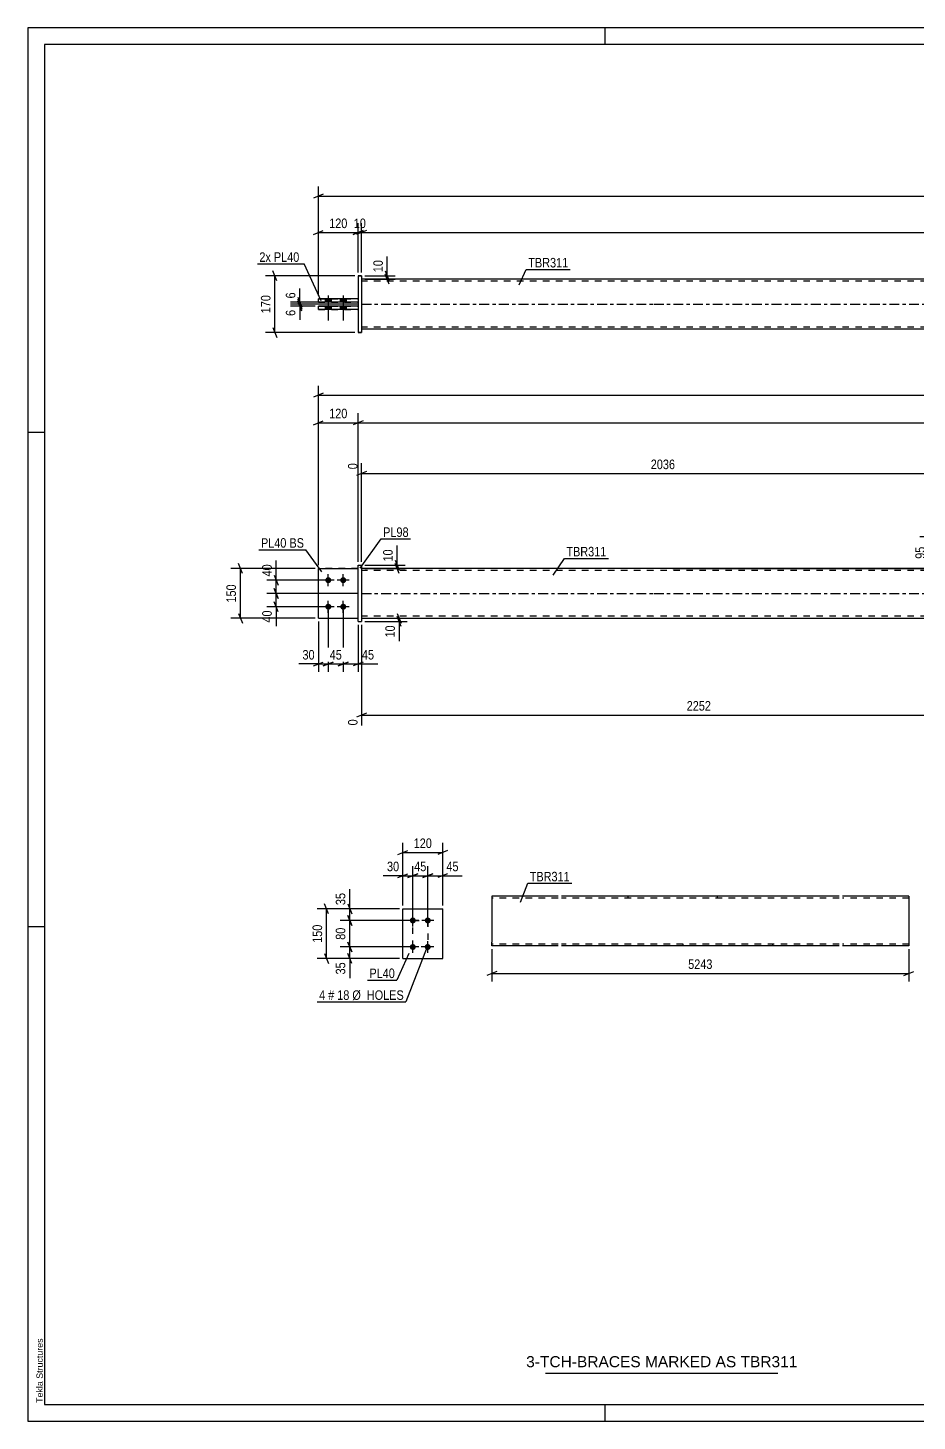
# Model space of a CAD drawing. Header units: millimetres. Extents: x 0 to 594, y 0 to 420.
# Drawn here: x 0 to 268, y 0 to 420 of the extents above; entities that cross this region are included whole.
import ezdxf

# ---------------------------------------------------------------- set-up
doc = ezdxf.new("R2010")
doc.units = ezdxf.units.MM
doc.linetypes.add('DXK_LINE_DOT2', pattern=[3.9198, 1.9599, -1.9599])
doc.linetypes.add('DXK_LINE_DOT3', pattern=[5.9187, 2.979, -0.9799, 0.9799, -0.9799])
doc.styles.add('Arial', font='ARIAL.TTF', dxfattribs={"height": 0.2})
doc.styles.add('Arial Narrow', font='ARIALN.TTF', dxfattribs={"height": 0.2})

# ---------------------------------------------------------------- blocks, each defined once
blk = doc.blocks.new('Unknown-580609948-1130')
at = {"color": 5, "linetype": 'Continuous'}
for p, q in [((594, 420), (0, 420)), ((0, 420), (0, 0)), ((174, 415), (174, 420)), ((589, 415), (5, 415)), ((5, 415), (5, 5)), ((5, 298), (0, 298)), ((5, 149), (0, 149)), ((5, 5), (589, 5)), ((174, 0), (174, 5)), ((0, 0), (594, 0))]:
    blk.add_line(p, q, dxfattribs=at)
at = {"color": 174, "linetype": 'Continuous', "style": 'Arial'}
blk.add_text('Tekla Structures', height=1.9102, rotation=90, dxfattribs=at).set_placement((4.5, 5.5))
blk = doc.blocks.new('Part-580609948-2167 - 2161')
at = {"color": 2, "linetype": 'Continuous'}
for p, q in [((113.02, 139.43), (113.02, 154.43)), ((113.02, 154.43), (125.02, 154.43)), ((125.02, 139.43), (125.02, 154.43)), ((113.02, 139.43), (113.02, 139.43)), ((113.02, 139.43), (125.02, 139.43)), ((125.02, 139.43), (125.02, 139.43))]:
    blk.add_line(p, q, dxfattribs=at)
at = {"color": 7, "linetype": 'DXK_LINE_DOT2'}
for p, q in [((113.02, 154.43), (125.02, 154.43)), ((113.02, 139.43), (113.02, 139.43)), ((113.02, 139.43), (125.02, 139.43)), ((125.02, 139.43), (125.02, 139.43))]:
    blk.add_line(p, q, dxfattribs=at)
blk = doc.blocks.new('Bolt-580609948-2200 - 2161')
at = {"linetype": 'Continuous'}
for points in [[(116.02, 150.03), (115.83, 150.05), (115.65, 150.11), (115.49, 150.2), (115.35, 150.33), (115.24, 150.48), (115.16, 150.65), (115.12, 150.84), (115.12, 151.02), (115.16, 151.21), (115.24, 151.38), (115.35, 151.53), (115.49, 151.66), (115.65, 151.75), (115.83, 151.81), (116.02, 151.83), (116.21, 151.81), (116.38, 151.75), (116.55, 151.66), (116.69, 151.53), (116.8, 151.38), (116.87, 151.21), (116.91, 151.02), (116.91, 150.84), (116.87, 150.65), (116.8, 150.48), (116.69, 150.33), (116.55, 150.2), (116.38, 150.11), (116.21, 150.05)], [(120.52, 150.03), (120.33, 150.05), (120.15, 150.11), (119.99, 150.2), (119.85, 150.33), (119.74, 150.48), (119.66, 150.65), (119.62, 150.84), (119.62, 151.02), (119.66, 151.21), (119.74, 151.38), (119.85, 151.53), (119.99, 151.66), (120.15, 151.75), (120.33, 151.81), (120.52, 151.83), (120.71, 151.81), (120.88, 151.75), (121.05, 151.66), (121.19, 151.53), (121.3, 151.38), (121.37, 151.21), (121.41, 151.02), (121.41, 150.84), (121.37, 150.65), (121.3, 150.48), (121.19, 150.33), (121.05, 150.2), (120.88, 150.11), (120.71, 150.05)], [(116.02, 142.03), (115.83, 142.05), (115.65, 142.11), (115.49, 142.2), (115.35, 142.33), (115.24, 142.48), (115.16, 142.65), (115.12, 142.84), (115.12, 143.02), (115.16, 143.21), (115.24, 143.38), (115.35, 143.53), (115.49, 143.66), (115.65, 143.75), (115.83, 143.81), (116.02, 143.83), (116.21, 143.81), (116.38, 143.75), (116.55, 143.66), (116.69, 143.53), (116.8, 143.38), (116.87, 143.21), (116.91, 143.02), (116.91, 142.84), (116.87, 142.65), (116.8, 142.48), (116.69, 142.33), (116.55, 142.2), (116.38, 142.11), (116.21, 142.05)], [(120.52, 142.03), (120.33, 142.05), (120.15, 142.11), (119.99, 142.2), (119.85, 142.33), (119.74, 142.48), (119.66, 142.65), (119.62, 142.84), (119.62, 143.02), (119.66, 143.21), (119.74, 143.38), (119.85, 143.53), (119.99, 143.66), (120.15, 143.75), (120.33, 143.81), (120.52, 143.83), (120.71, 143.81), (120.88, 143.75), (121.05, 143.66), (121.19, 143.53), (121.3, 143.38), (121.37, 143.21), (121.41, 143.02), (121.41, 142.84), (121.37, 142.65), (121.3, 142.48), (121.19, 142.33), (121.05, 142.2), (120.88, 142.11), (120.71, 142.05)]]:
    blk.add_hatch(color=1, dxfattribs=at).paths.add_polyline_path(points)
at = {"color": 1, "linetype": 'Continuous'}
for p, q in [((116.02, 149.13), (116.02, 152.73)), ((120.52, 149.13), (120.52, 152.73)), ((117.82, 150.93), (114.22, 150.93)), ((122.32, 150.93), (118.72, 150.93)), ((117.82, 142.93), (114.22, 142.93)), ((116.02, 141.13), (116.02, 144.73)), ((122.32, 142.93), (118.72, 142.93)), ((120.52, 141.13), (120.52, 144.73))]:
    blk.add_line(p, q, dxfattribs=at)
blk = doc.blocks.new('Part-580609948-1679 - 1673')
at = {"color": 7, "linetype": 'DXK_LINE_DOT2'}
for p, q in [((87.55, 242.01), (87.55, 257.01)), ((87.55, 257.01), (99.55, 257.01)), ((99.55, 257.01), (87.55, 257.01)), ((99.55, 242.01), (99.55, 257.01)), ((87.55, 242.01), (87.55, 242.01)), ((87.55, 242.01), (99.55, 242.01)), ((87.55, 242.01), (99.55, 242.01)), ((99.55, 242.01), (99.55, 242.01))]:
    blk.add_line(p, q, dxfattribs=at)
blk = doc.blocks.new('Part-580609948-1700 - 1673')
at = {"linetype": 'Continuous'}
blk.add_hatch(color=2, dxfattribs=at).paths.add_polyline_path([(485.87, 242.01), (485.07, 243.41), (486.67, 243.41)])
at = {"color": 2, "linetype": 'Continuous'}
for p, q in [((188.55, 257.01), (100.55, 257.01)), ((427.77, 257.01), (188.65, 257.01)), ((515.87, 257.01), (427.87, 257.01)), ((100.55, 242.01), (188.55, 242.01)), ((188.65, 242.01), (427.77, 242.01)), ((427.87, 242.01), (515.87, 242.01)), ((485.87, 242.01), (485.07, 243.41)), ((485.07, 243.41), (486.67, 243.41)), ((486.67, 243.41), (485.87, 242.01))]:
    blk.add_line(p, q, dxfattribs=at)
at = {"color": 7, "linetype": 'DXK_LINE_DOT2'}
for p, q in [((100.55, 257.01), (100.55, 242.01)), ((188.55, 256.41), (100.55, 256.41)), ((427.77, 256.41), (188.65, 256.41)), ((286.34, 257.01), (286.34, 256.41)), ((313.32, 257.01), (313.32, 256.41)), ((515.87, 256.41), (427.87, 256.41)), ((515.87, 242.01), (515.87, 257.01)), ((188.55, 242.61), (100.55, 242.61)), ((427.77, 242.61), (188.65, 242.61)), ((303.1, 242.01), (303.1, 242.61)), ((330.08, 242.01), (330.08, 242.61)), ((515.87, 242.61), (427.87, 242.61))]:
    blk.add_line(p, q, dxfattribs=at)
at = {"color": 7, "linetype": 'DXK_LINE_DOT3'}
for p, q in [((100.55, 249.51), (188.55, 249.51)), ((188.65, 249.51), (427.77, 249.51)), ((427.87, 249.51), (515.87, 249.51))]:
    blk.add_line(p, q, dxfattribs=at)
at = {"color": 2, "linetype": 'Continuous'}
blk.add_circle((485.87, 242.91), 1, dxfattribs=at)
blk = doc.blocks.new('Part-580609948-1684 - 1673')
at = {"color": 2, "linetype": 'Continuous'}
for p, q in [((87.55, 242.01), (87.55, 257.01)), ((87.55, 257.01), (99.55, 257.01)), ((87.55, 242.01), (87.55, 242.01)), ((87.55, 242.01), (99.55, 242.01))]:
    blk.add_line(p, q, dxfattribs=at)
at = {"color": 7, "linetype": 'DXK_LINE_DOT2'}
for p, q in [((99.55, 257.01), (87.55, 257.01)), ((99.55, 242.01), (99.55, 257.01)), ((87.55, 242.01), (99.55, 242.01)), ((99.55, 242.01), (99.55, 242.01))]:
    blk.add_line(p, q, dxfattribs=at)
blk = doc.blocks.new('Bolt-580609948-1709 - 1673')
at = {"linetype": 'Continuous'}
for points in [[(90.55, 254.41), (90.74, 254.39), (90.92, 254.33), (91.08, 254.23), (91.22, 254.11), (91.33, 253.96), (91.41, 253.78), (91.45, 253.6), (91.45, 253.41), (91.41, 253.23), (91.33, 253.06), (91.22, 252.9), (91.08, 252.78), (90.92, 252.68), (90.74, 252.62), (90.55, 252.61), (90.36, 252.62), (90.18, 252.68), (90.02, 252.78), (89.88, 252.9), (89.77, 253.06), (89.69, 253.23), (89.66, 253.41), (89.66, 253.6), (89.69, 253.78), (89.77, 253.96), (89.88, 254.11), (90.02, 254.23), (90.18, 254.33), (90.36, 254.39)], [(95.05, 254.41), (95.24, 254.39), (95.42, 254.33), (95.58, 254.23), (95.72, 254.11), (95.83, 253.96), (95.91, 253.78), (95.95, 253.6), (95.95, 253.41), (95.91, 253.23), (95.83, 253.06), (95.72, 252.9), (95.58, 252.78), (95.42, 252.68), (95.24, 252.62), (95.05, 252.61), (94.86, 252.62), (94.68, 252.68), (94.52, 252.78), (94.38, 252.9), (94.27, 253.06), (94.19, 253.23), (94.16, 253.41), (94.16, 253.6), (94.19, 253.78), (94.27, 253.96), (94.38, 254.11), (94.52, 254.23), (94.68, 254.33), (94.86, 254.39)], [(90.55, 246.41), (90.74, 246.39), (90.92, 246.33), (91.08, 246.23), (91.22, 246.11), (91.33, 245.96), (91.41, 245.78), (91.45, 245.6), (91.45, 245.41), (91.41, 245.23), (91.33, 245.06), (91.22, 244.9), (91.08, 244.78), (90.92, 244.68), (90.74, 244.62), (90.55, 244.61), (90.36, 244.62), (90.18, 244.68), (90.02, 244.78), (89.88, 244.9), (89.77, 245.06), (89.69, 245.23), (89.66, 245.41), (89.66, 245.6), (89.69, 245.78), (89.77, 245.96), (89.88, 246.11), (90.02, 246.23), (90.18, 246.33), (90.36, 246.39)], [(95.05, 246.41), (95.24, 246.39), (95.42, 246.33), (95.58, 246.23), (95.72, 246.11), (95.83, 245.96), (95.91, 245.78), (95.95, 245.6), (95.95, 245.41), (95.91, 245.23), (95.83, 245.06), (95.72, 244.9), (95.58, 244.78), (95.42, 244.68), (95.24, 244.62), (95.05, 244.61), (94.86, 244.62), (94.68, 244.68), (94.52, 244.78), (94.38, 244.9), (94.27, 245.06), (94.19, 245.23), (94.16, 245.41), (94.16, 245.6), (94.19, 245.78), (94.27, 245.96), (94.38, 246.11), (94.52, 246.23), (94.68, 246.33), (94.86, 246.39)]]:
    blk.add_hatch(color=1, dxfattribs=at).paths.add_polyline_path(points)
at = {"color": 1, "linetype": 'Continuous'}
for p, q in [((92.35, 253.51), (88.75, 253.51)), ((90.55, 251.71), (90.55, 255.31)), ((96.85, 253.51), (93.25, 253.51)), ((95.05, 251.71), (95.05, 255.31)), ((92.35, 245.51), (88.75, 245.51)), ((90.55, 243.71), (90.55, 247.31)), ((96.85, 245.51), (93.25, 245.51)), ((95.05, 243.71), (95.05, 247.31))]:
    blk.add_line(p, q, dxfattribs=at)
blk = doc.blocks.new('Part-580609948-1720 - 1673')
at = {"color": 2, "linetype": 'Continuous'}
for p, q in [((99.55, 258.01), (100.55, 258.01)), ((99.55, 241.01), (99.55, 258.01)), ((100.55, 258.01), (100.55, 258.01)), ((100.55, 258.01), (100.55, 241.01)), ((99.55, 241.01), (100.55, 241.01))]:
    blk.add_line(p, q, dxfattribs=at)
at = {"color": 7, "linetype": 'DXK_LINE_DOT2'}
for p, q in [((99.55, 258.01), (100.55, 258.01)), ((99.55, 241.01), (100.55, 241.01))]:
    blk.add_line(p, q, dxfattribs=at)
blk = doc.blocks.new('Part-580609948-1418 - 1367')
at = {"color": 2, "linetype": 'Continuous'}
for p, q in [((87.55, 335.11), (87.55, 336.11)), ((99.55, 336.11), (87.55, 336.11)), ((87.55, 335.11), (87.55, 335.11)), ((99.55, 335.11), (87.55, 335.11))]:
    blk.add_line(p, q, dxfattribs=at)
at = {"color": 7, "linetype": 'DXK_LINE_DOT2'}
for p, q in [((87.55, 336.11), (99.55, 336.11)), ((99.55, 336.11), (99.55, 335.11)), ((87.55, 335.11), (99.55, 335.11))]:
    blk.add_line(p, q, dxfattribs=at)
blk = doc.blocks.new('Bolt-580609948-1370 - 1367')
at = {"linetype": 'Continuous'}
for points in [[(89.65, 337.31), (91.45, 337.31), (91.45, 338.31), (89.65, 338.31)], [(89.65, 337.31), (91.45, 337.31), (91.45, 338.31), (89.65, 338.31)], [(89.65, 335.11), (91.45, 335.11), (91.45, 336.11), (89.65, 336.11)], [(89.65, 335.11), (91.45, 335.11), (91.45, 336.11), (89.65, 336.11)], [(94.15, 337.31), (95.95, 337.31), (95.95, 338.31), (94.15, 338.31)], [(94.15, 337.31), (95.95, 337.31), (95.95, 338.31), (94.15, 338.31)], [(94.15, 335.11), (95.95, 335.11), (95.95, 336.11), (94.15, 336.11)], [(94.15, 335.11), (95.95, 335.11), (95.95, 336.11), (94.15, 336.11)]]:
    blk.add_hatch(color=1, dxfattribs=at).paths.add_polyline_path(points)
at = {"color": 1, "linetype": 'Continuous'}
for p, q in [((89.65, 338.31), (89.65, 337.31)), ((89.65, 338.31), (89.65, 337.31)), ((89.65, 336.11), (89.65, 335.11)), ((89.65, 336.11), (89.65, 335.11)), ((90.55, 339.31), (90.55, 331.81)), ((90.55, 339.31), (90.55, 331.81)), ((91.45, 338.31), (91.45, 337.31)), ((91.45, 338.31), (91.45, 337.31)), ((91.45, 336.11), (91.45, 335.11)), ((91.45, 336.11), (91.45, 335.11)), ((94.15, 338.31), (94.15, 337.31)), ((94.15, 338.31), (94.15, 337.31)), ((94.15, 336.11), (94.15, 335.11)), ((94.15, 336.11), (94.15, 335.11)), ((95.05, 339.31), (95.05, 331.81)), ((95.05, 339.31), (95.05, 331.81)), ((95.95, 338.31), (95.95, 337.31)), ((95.95, 338.31), (95.95, 337.31)), ((95.95, 336.11), (95.95, 335.11)), ((95.95, 336.11), (95.95, 335.11))]:
    blk.add_line(p, q, dxfattribs=at)
blk = doc.blocks.new('Part-580609948-1456 - 1367')
at = {"linetype": 'Continuous'}
blk.add_hatch(color=2, dxfattribs=at).paths.add_polyline_path([(485.87, 336.71), (485.07, 338.11), (486.67, 338.11)])
at = {"color": 2, "linetype": 'Continuous'}
for p, q in [((188.55, 344.21), (100.55, 344.21)), ((427.77, 344.21), (188.65, 344.21)), ((515.87, 344.21), (427.87, 344.21)), ((286.34, 337.41), (313.32, 337.41)), ((286.34, 337.41), (286.34, 337.31)), ((286.34, 336.11), (286.34, 336.01)), ((286.34, 336.01), (286.34, 336.01)), ((313.32, 336.01), (286.34, 336.01)), ((303.1, 337.41), (303.1, 337.31)), ((303.1, 336.01), (303.1, 336.11)), ((313.32, 337.41), (313.32, 336.01)), ((485.87, 336.71), (485.07, 338.11)), ((485.07, 338.11), (486.67, 338.11)), ((486.67, 338.11), (485.87, 336.71)), ((188.55, 329.21), (100.55, 329.21)), ((427.77, 329.21), (188.65, 329.21)), ((515.87, 329.21), (427.87, 329.21))]:
    blk.add_line(p, q, dxfattribs=at)
at = {"color": 7, "linetype": 'DXK_LINE_DOT2'}
for p, q in [((100.55, 344.21), (100.55, 329.21)), ((188.55, 343.61), (100.55, 343.61)), ((427.77, 343.61), (188.65, 343.61)), ((515.87, 343.61), (427.87, 343.61)), ((515.87, 344.21), (515.87, 329.21)), ((313.32, 337.41), (286.34, 337.41)), ((286.34, 336.01), (286.34, 337.31)), ((286.34, 336.01), (313.32, 336.01)), ((303.1, 337.41), (303.1, 337.41)), ((303.1, 337.41), (303.1, 337.41)), ((303.1, 337.41), (330.08, 337.41)), ((303.1, 337.41), (330.08, 337.41)), ((303.1, 337.31), (303.1, 336.01)), ((330.08, 336.01), (303.1, 336.01)), ((303.1, 336.01), (303.1, 336.01)), ((303.1, 336.01), (330.08, 336.01)), ((330.08, 337.41), (330.08, 336.01)), ((188.55, 329.81), (100.55, 329.81)), ((427.77, 329.81), (188.65, 329.81)), ((515.87, 329.81), (427.87, 329.81))]:
    blk.add_line(p, q, dxfattribs=at)
at = {"color": 7, "linetype": 'DXK_LINE_DOT3'}
for p, q in [((100.55, 336.71), (188.55, 336.71)), ((188.65, 336.71), (427.77, 336.71)), ((427.87, 336.71), (515.87, 336.71))]:
    blk.add_line(p, q, dxfattribs=at)
at = {"color": 2, "linetype": 'Continuous'}
blk.add_circle((485.87, 337.61), 1, dxfattribs=at)
blk = doc.blocks.new('Part-580609948-1413 - 1367')
at = {"color": 2, "linetype": 'Continuous'}
for p, q in [((87.55, 337.31), (87.55, 338.31)), ((99.55, 338.31), (87.55, 338.31)), ((87.55, 337.31), (87.55, 337.31)), ((99.55, 337.31), (87.55, 337.31))]:
    blk.add_line(p, q, dxfattribs=at)
at = {"color": 7, "linetype": 'DXK_LINE_DOT2'}
for p, q in [((87.55, 338.31), (87.55, 338.31)), ((87.55, 338.31), (99.55, 338.31)), ((87.55, 337.31), (99.55, 337.31)), ((99.55, 338.31), (99.55, 337.31))]:
    blk.add_line(p, q, dxfattribs=at)
blk = doc.blocks.new('Part-580609948-1398 - 1367')
at = {"color": 2, "linetype": 'Continuous'}
for p, q in [((99.55, 345.21), (100.55, 345.21)), ((99.55, 345.21), (99.55, 328.21)), ((100.55, 345.21), (100.55, 345.21)), ((100.55, 345.21), (100.55, 328.21)), ((100.55, 328.21), (99.55, 328.21)), ((99.55, 328.21), (99.55, 328.21))]:
    blk.add_line(p, q, dxfattribs=at)
at = {"color": 7, "linetype": 'DXK_LINE_DOT2'}
for p, q in [((100.55, 345.21), (99.55, 345.21)), ((100.55, 345.21), (100.55, 345.21)), ((99.55, 328.21), (100.55, 328.21))]:
    blk.add_line(p, q, dxfattribs=at)
blk = doc.blocks.new('Part-580609948-2436 - 2428')
at = {"color": 2, "linetype": 'Continuous'}
for p, q in [((159.8, 158.23), (139.8, 158.23)), ((139.8, 158.23), (139.8, 144.43)), ((244.53, 158.23), (160.8, 158.23)), ((265.53, 158.23), (245.53, 158.23)), ((265.53, 158.23), (265.53, 143.23)), ((139.8, 143.58), (139.8, 144.43)), ((139.8, 143.32), (139.8, 143.58)), ((139.8, 143.23), (139.8, 143.32)), ((159.8, 143.23), (139.8, 143.23)), ((244.53, 143.23), (160.8, 143.23)), ((265.53, 143.23), (245.53, 143.23))]:
    blk.add_line(p, q, dxfattribs=at)
at = {"color": 7, "linetype": 'DXK_LINE_DOT2'}
for p, q in [((159.8, 157.63), (139.8, 157.63)), ((244.53, 157.63), (160.8, 157.63)), ((180.8, 158.23), (180.8, 157.63)), ((207.78, 158.23), (207.78, 157.63)), ((265.53, 157.63), (245.53, 157.63)), ((139.8, 143.58), (139.8, 144.43)), ((139.8, 143.83), (139.8, 143.88)), ((139.8, 143.83), (139.8, 143.88)), ((159.8, 143.83), (139.8, 143.83)), ((139.8, 143.23), (139.8, 143.23)), ((244.53, 143.83), (160.8, 143.83)), ((197.55, 143.23), (197.55, 143.83)), ((224.53, 143.23), (224.53, 143.83)), ((265.53, 143.83), (245.53, 143.83)), ((265.53, 143.83), (265.53, 143.88))]:
    blk.add_line(p, q, dxfattribs=at)
blk = doc.blocks.new('Rectangle-580609948-2384 - 2161')
at = {"color": 1, "linetype": 'DXK_LINE_DOT2'}
blk.add_lwpolyline([(116.02, 150.93), (120.52, 150.93), (120.52, 142.93), (116.02, 142.93), (116.02, 150.93)], close=True, dxfattribs=at)
blk = doc.blocks.new('StraightDimension-580609948-2344 - 2161')
at = {"color": 7, "linetype": 'Continuous'}
for p, q in [((114.52, 163.83), (117.52, 165.03)), ((116.02, 151.93), (116.02, 167.28)), ((116.02, 164.43), (120.52, 164.43)), ((122.02, 165.03), (119.02, 163.83)), ((120.52, 151.93), (120.52, 167.28))]:
    blk.add_line(p, q, dxfattribs=at)
at = {"color": 0}
blk.add_wipeout([(120.7, 165.18), (120.7, 169.38), (115.84, 169.38), (115.84, 165.18)], dxfattribs=at)
at = {"color": 3, "style": 'Arial Narrow'}
blk.add_text('45', height=2.863, dxfattribs=at).set_placement((116.44, 165.78))
blk = doc.blocks.new('StraightDimension-580609948-2300 - 2161')
at = {"color": 7, "linetype": 'Continuous'}
for p, q in [((96.42, 155.93), (97.62, 152.93)), ((112.02, 154.43), (94.17, 154.43)), ((97.62, 149.43), (96.42, 152.43)), ((97.02, 150.93), (97.02, 154.43)), ((115.02, 150.93), (94.17, 150.93))]:
    blk.add_line(p, q, dxfattribs=at)
at = {"color": 0}
blk.add_wipeout([(96.27, 159.81), (92.07, 159.81), (92.07, 154.96), (96.27, 154.96)], dxfattribs=at)
at = {"color": 7, "linetype": 'Continuous'}
blk.add_line((97.02, 154.43), (97.02, 160.34), dxfattribs=at)
blk.add_line((97.02, 154.43), (97.02, 160.34), dxfattribs=at)
at = {"color": 3, "style": 'Arial Narrow'}
blk.add_text('35', height=2.863, rotation=90.0002, dxfattribs=at).set_placement((95.67, 155.56))
blk = doc.blocks.new('StraightDimension-580609948-2277 - 2161')
at = {"color": 7, "linetype": 'Continuous'}
for p, q in [((115.02, 142.93), (94.17, 142.93)), ((96.42, 144.43), (97.62, 141.43)), ((97.02, 139.43), (97.02, 142.93)), ((112.02, 139.43), (94.17, 139.43)), ((97.62, 137.93), (96.42, 140.93))]:
    blk.add_line(p, q, dxfattribs=at)
at = {"color": 0}
blk.add_wipeout([(96.27, 138.91), (92.07, 138.91), (92.07, 134.05), (96.27, 134.05)], dxfattribs=at)
at = {"color": 7, "linetype": 'Continuous'}
blk.add_line((97.02, 139.43), (97.02, 133.52), dxfattribs=at)
blk.add_line((97.02, 139.43), (97.02, 133.52), dxfattribs=at)
at = {"color": 3, "style": 'Arial Narrow'}
blk.add_text('35', height=2.863, rotation=90.0002, dxfattribs=at).set_placement((95.67, 134.65))
blk = doc.blocks.new('StraightDimension-580609948-2290 - 2161')
at = {"color": 7, "linetype": 'Continuous'}
for p, q in [((96.42, 152.43), (97.62, 149.43)), ((115.02, 150.93), (94.17, 150.93)), ((97.02, 142.93), (97.02, 150.93)), ((115.02, 142.93), (94.17, 142.93)), ((97.62, 141.43), (96.42, 144.43))]:
    blk.add_line(p, q, dxfattribs=at)
at = {"color": 0}
blk.add_wipeout([(96.27, 149.36), (92.07, 149.36), (92.07, 144.5), (96.27, 144.5)], dxfattribs=at)
at = {"color": 3, "style": 'Arial Narrow'}
blk.add_text('80', height=2.863, rotation=90.0002, dxfattribs=at).set_placement((95.67, 145.1))
blk = doc.blocks.new('StraightDimension-580609948-2314 - 2161')
at = {"color": 7, "linetype": 'Continuous'}
for p, q in [((90.62, 152.93), (89.42, 155.93)), ((112.02, 154.43), (87.17, 154.43)), ((90.02, 139.43), (90.02, 154.43)), ((112.02, 139.43), (87.17, 139.43)), ((89.42, 140.93), (90.62, 137.93))]:
    blk.add_line(p, q, dxfattribs=at)
at = {"color": 0}
blk.add_wipeout([(89.27, 150.27), (85.07, 150.27), (85.07, 143.59), (89.27, 143.59)], dxfattribs=at)
at = {"color": 3, "style": 'Arial Narrow'}
blk.add_text('150', height=2.863, rotation=90.0002, dxfattribs=at).set_placement((88.67, 144.19))
blk = doc.blocks.new('StraightDimension-580609948-2331 - 2161')
at = {"color": 7, "linetype": 'Continuous'}
for p, q in [((111.52, 163.83), (114.52, 165.03)), ((113.02, 155.43), (113.02, 167.28)), ((113.02, 164.43), (116.02, 164.43)), ((117.52, 165.03), (114.52, 163.83)), ((116.02, 151.93), (116.02, 167.28))]:
    blk.add_line(p, q, dxfattribs=at)
at = {"color": 0}
blk.add_wipeout([(112.49, 165.18), (112.49, 169.38), (107.64, 169.38), (107.64, 165.18)], dxfattribs=at)
at = {"color": 7, "linetype": 'Continuous'}
blk.add_line((113.02, 164.43), (107.11, 164.43), dxfattribs=at)
blk.add_line((113.02, 164.43), (107.11, 164.43), dxfattribs=at)
at = {"color": 3, "style": 'Arial Narrow'}
blk.add_text('30', height=2.863, dxfattribs=at).set_placement((108.24, 165.78))
blk = doc.blocks.new('StraightDimension-580609948-2354 - 2161')
at = {"color": 7, "linetype": 'Continuous'}
for p, q in [((119.02, 163.83), (122.02, 165.03)), ((120.52, 151.93), (120.52, 167.28)), ((120.52, 164.43), (125.02, 164.43)), ((126.52, 165.03), (123.52, 163.83)), ((125.02, 155.43), (125.02, 167.28))]:
    blk.add_line(p, q, dxfattribs=at)
at = {"color": 0}
blk.add_wipeout([(130.4, 165.18), (130.4, 169.38), (125.54, 169.38), (125.54, 165.18)], dxfattribs=at)
at = {"color": 7, "linetype": 'Continuous'}
blk.add_line((125.02, 164.43), (130.92, 164.43), dxfattribs=at)
blk.add_line((125.02, 164.43), (130.92, 164.43), dxfattribs=at)
at = {"color": 3, "style": 'Arial Narrow'}
blk.add_text('45', height=2.863, dxfattribs=at).set_placement((126.14, 165.78))
blk = doc.blocks.new('StraightDimension-580609948-2368 - 2161')
at = {"color": 7, "linetype": 'Continuous'}
for p, q in [((113.02, 155.43), (113.02, 174.28)), ((125.02, 155.43), (125.02, 174.28)), ((111.52, 170.83), (114.52, 172.03)), ((113.02, 171.43), (125.02, 171.43)), ((126.52, 172.03), (123.52, 170.83))]:
    blk.add_line(p, q, dxfattribs=at)
at = {"color": 0}
blk.add_wipeout([(122.36, 172.18), (122.36, 176.38), (115.68, 176.38), (115.68, 172.18)], dxfattribs=at)
at = {"color": 3, "style": 'Arial Narrow'}
blk.add_text('120', height=2.863, dxfattribs=at).set_placement((116.28, 172.78))
blk = doc.blocks.new('StraightDimension-580609948-1891 - 1673')
at = {"color": 7, "linetype": 'Continuous'}
for p, q in [((101.55, 242.01), (114.35, 242.01)), ((101.55, 241.01), (114.35, 241.01)), ((111.35, 243.51), (112.55, 240.51)), ((112.55, 239.51), (111.35, 242.51)), ((111.95, 241.01), (111.95, 242.01))]:
    blk.add_line(p, q, dxfattribs=at)
at = {"color": 0}
blk.add_wipeout([(111.2, 240.48), (107, 240.48), (107, 235.62), (111.2, 235.62)], dxfattribs=at)
at = {"color": 7, "linetype": 'Continuous'}
blk.add_line((111.95, 241.01), (111.95, 235.1), dxfattribs=at)
blk.add_line((111.95, 241.01), (111.95, 235.1), dxfattribs=at)
at = {"color": 3, "style": 'Arial Narrow'}
blk.add_text('10', height=2.863, rotation=90.0002, dxfattribs=at).set_placement((110.6, 236.22))
blk = doc.blocks.new('StraightDimension-580609948-1827 - 1673')
at = {"color": 7, "linetype": 'Continuous'}
for p, q in [((90.55, 244.51), (90.55, 225.84)), ((87.55, 241.01), (87.55, 225.84)), ((86.05, 227.64), (89.05, 228.84)), ((87.55, 228.24), (90.55, 228.24)), ((92.05, 228.84), (89.05, 227.64))]:
    blk.add_line(p, q, dxfattribs=at)
at = {"color": 0}
blk.add_wipeout([(87.03, 228.99), (87.03, 233.19), (82.17, 233.19), (82.17, 228.99)], dxfattribs=at)
at = {"color": 7, "linetype": 'Continuous'}
blk.add_line((87.55, 228.24), (81.64, 228.24), dxfattribs=at)
blk.add_line((87.55, 228.24), (81.64, 228.24), dxfattribs=at)
at = {"color": 3, "style": 'Arial Narrow'}
blk.add_text('30', height=2.863, dxfattribs=at).set_placement((82.77, 229.59))
blk = doc.blocks.new('StraightDimension-580609948-1806 - 1673')
at = {"color": 7, "linetype": 'Continuous'}
for p, q in [((282.24, 267.55), (282.24, 294.25)), ((102.05, 286.24), (99.05, 285.04)), ((100.55, 259.01), (100.55, 288.77)), ((100.55, 285.64), (282.24, 285.64)), ((280.74, 285.04), (283.74, 286.24))]:
    blk.add_line(p, q, dxfattribs=at)
at = {"color": 0, "linetype": 'Continuous'}
for points in [[(281.64, 294.85), (277.44, 294.85), (277.44, 286.34), (281.64, 286.34)], [(99.95, 289.37), (95.75, 289.37), (95.75, 286.34), (99.95, 286.34)]]:
    blk.add_wipeout(points, dxfattribs=at)
at = {"color": 0}
blk.add_wipeout([(195.65, 286.39), (195.65, 290.59), (187.14, 290.59), (187.14, 286.39)], dxfattribs=at)
at = {"color": 3, "linetype": 'Continuous', "style": 'Arial Narrow'}
for s, height, p in [('2036', 2.863, (281.04, 286.94)), ('0', 2.86, (99.35, 286.94))]:
    blk.add_text(s, height=height, rotation=90.0002, dxfattribs=at).set_placement(p)
at = {"color": 3, "style": 'Arial Narrow'}
blk.add_text('2036', height=2.863, dxfattribs=at).set_placement((187.74, 286.99))
blk = doc.blocks.new('StraightDimension-580609948-2057 - 1673')
at = {"color": 7, "linetype": 'Continuous'}
for p, q in [((87.55, 258.01), (87.55, 303.83)), ((99.55, 259.01), (99.55, 303.83)), ((86.05, 300.38), (89.05, 301.58)), ((87.55, 300.98), (99.55, 300.98)), ((101.05, 301.58), (98.05, 300.38))]:
    blk.add_line(p, q, dxfattribs=at)
at = {"color": 0}
blk.add_wipeout([(96.89, 301.73), (96.89, 305.93), (90.21, 305.93), (90.21, 301.73)], dxfattribs=at)
at = {"color": 3, "style": 'Arial Narrow'}
blk.add_text('120', height=2.863, dxfattribs=at).set_placement((90.81, 302.33))
blk = doc.blocks.new('StraightDimension-580609948-1900 - 1673')
at = {"color": 7, "linetype": 'Continuous'}
for p, q in [((101.55, 258.01), (113.7, 258.01)), ((101.55, 257.01), (113.7, 257.01)), ((110.7, 259.51), (111.9, 256.51)), ((111.9, 255.51), (110.7, 258.51)), ((111.3, 257.01), (111.3, 258.01))]:
    blk.add_line(p, q, dxfattribs=at)
at = {"color": 0}
blk.add_wipeout([(110.55, 263.39), (106.35, 263.39), (106.35, 258.53), (110.55, 258.53)], dxfattribs=at)
at = {"color": 7, "linetype": 'Continuous'}
blk.add_line((111.3, 258.01), (111.3, 263.91), dxfattribs=at)
blk.add_line((111.3, 258.01), (111.3, 263.91), dxfattribs=at)
at = {"color": 3, "style": 'Arial Narrow'}
blk.add_text('10', height=2.863, rotation=90.0002, dxfattribs=at).set_placement((109.95, 259.13))
blk = doc.blocks.new('StraightDimension-580609948-2050 - 1673')
at = {"color": 7, "linetype": 'Continuous'}
for p, q in [((99.55, 259.01), (99.55, 303.83)), ((516.87, 259), (516.87, 303.83)), ((101.05, 301.58), (98.05, 300.38)), ((99.55, 300.98), (516.87, 300.98)), ((515.37, 300.38), (518.37, 301.58))]:
    blk.add_line(p, q, dxfattribs=at)
at = {"color": 0}
blk.add_wipeout([(312.47, 301.73), (312.47, 305.93), (303.95, 305.93), (303.95, 301.73)], dxfattribs=at)
at = {"color": 3, "style": 'Arial Narrow'}
blk.add_text('5263', height=2.863, dxfattribs=at).set_placement((304.55, 302.33))
blk = doc.blocks.new('StraightDimension-580609948-1909 - 1673')
at = {"color": 7, "linetype": 'Continuous'}
for p, q in [((89.55, 253.51), (72, 253.51)), ((74.25, 255.01), (75.45, 252.01)), ((74.85, 249.51), (74.85, 253.51)), ((99.55, 249.51), (72, 249.51)), ((75.45, 248.01), (74.25, 251.01))]:
    blk.add_line(p, q, dxfattribs=at)
at = {"color": 0}
blk.add_wipeout([(74.1, 258.89), (69.9, 258.89), (69.9, 254.03), (74.1, 254.03)], dxfattribs=at)
at = {"color": 7, "linetype": 'Continuous'}
blk.add_line((74.85, 253.51), (74.85, 259.41), dxfattribs=at)
blk.add_line((74.85, 253.51), (74.85, 259.41), dxfattribs=at)
at = {"color": 3, "style": 'Arial Narrow'}
blk.add_text('40', height=2.863, rotation=90.0002, dxfattribs=at).set_placement((73.5, 254.63))
blk = doc.blocks.new('StraightDimension-580609948-1735 - 1673')
at = {"color": 7, "linetype": 'Continuous'}
for p, q in [((281.24, 266.55), (268.84, 266.55)), ((271.09, 268.05), (272.29, 265.05)), ((271.69, 257.01), (271.69, 266.55)), ((194.35, 257.01), (274.09, 257.01)), ((272.29, 255.51), (271.09, 258.51))]:
    blk.add_line(p, q, dxfattribs=at)
at = {"color": 0}
blk.add_wipeout([(270.94, 264.21), (266.74, 264.21), (266.74, 259.35), (270.94, 259.35)], dxfattribs=at)
at = {"color": 3, "style": 'Arial Narrow'}
blk.add_text('95', height=2.863, rotation=90.0002, dxfattribs=at).set_placement((270.34, 259.95))
blk = doc.blocks.new('StraightDimension-580609948-1746 - 1673')
at = {"color": 7, "linetype": 'Continuous'}
for p, q in [((87.55, 258.01), (87.55, 312.13)), ((528.87, 258.01), (528.87, 312.13)), ((89.05, 309.88), (86.05, 308.68)), ((87.55, 309.28), (528.87, 309.28)), ((527.37, 308.68), (530.37, 309.88))]:
    blk.add_line(p, q, dxfattribs=at)
at = {"color": 0}
blk.add_wipeout([(312.47, 310.03), (312.47, 314.23), (303.95, 314.23), (303.95, 310.03)], dxfattribs=at)
at = {"color": 3, "style": 'Arial Narrow'}
blk.add_text('5503', height=2.863, dxfattribs=at).set_placement((304.55, 310.63))
blk = doc.blocks.new('StraightDimension-580609948-1813 - 1673')
at = {"color": 7, "linetype": 'Continuous'}
for p, q in [((95.05, 244.51), (95.05, 225.84)), ((99.55, 240.01), (99.55, 225.84)), ((93.55, 227.64), (96.55, 228.84)), ((95.05, 228.24), (99.55, 228.24)), ((101.05, 228.84), (98.05, 227.64))]:
    blk.add_line(p, q, dxfattribs=at)
at = {"color": 0}
blk.add_wipeout([(104.93, 228.99), (104.93, 233.19), (100.08, 233.19), (100.08, 228.99)], dxfattribs=at)
at = {"color": 7, "linetype": 'Continuous'}
blk.add_line((99.55, 228.24), (105.46, 228.24), dxfattribs=at)
blk.add_line((99.55, 228.24), (105.46, 228.24), dxfattribs=at)
at = {"color": 3, "style": 'Arial Narrow'}
blk.add_text('45', height=2.863, dxfattribs=at).set_placement((100.68, 229.59))
blk = doc.blocks.new('StraightDimension-580609948-1820 - 1673')
at = {"color": 7, "linetype": 'Continuous'}
for p, q in [((90.55, 244.51), (90.55, 225.84)), ((95.05, 244.51), (95.05, 225.84)), ((89.05, 227.64), (92.05, 228.84)), ((90.55, 228.24), (95.05, 228.24)), ((96.55, 228.84), (93.55, 227.64))]:
    blk.add_line(p, q, dxfattribs=at)
at = {"color": 0}
blk.add_wipeout([(95.23, 228.99), (95.23, 233.19), (90.37, 233.19), (90.37, 228.99)], dxfattribs=at)
at = {"color": 3, "style": 'Arial Narrow'}
blk.add_text('45', height=2.863, dxfattribs=at).set_placement((90.97, 229.59))
blk = doc.blocks.new('StraightDimension-580609948-1878 - 1673')
at = {"color": 7, "linetype": 'Continuous'}
for p, q in [((100.55, 240.01), (100.55, 209.73)), ((303.9, 241.01), (303.9, 204.24)), ((102.05, 213.45), (99.05, 212.25)), ((100.55, 212.85), (303.9, 212.85)), ((302.4, 212.25), (305.4, 213.45))]:
    blk.add_line(p, q, dxfattribs=at)
at = {"color": 0}
blk.add_wipeout([(206.48, 213.6), (206.48, 217.8), (197.97, 217.8), (197.97, 213.6)], dxfattribs=at)
at = {"color": 0, "linetype": 'Continuous'}
for points in [[(99.95, 212.15), (95.75, 212.15), (95.75, 209.13), (99.95, 209.13)], [(303.3, 212.15), (299.1, 212.15), (299.1, 203.64), (303.3, 203.64)]]:
    blk.add_wipeout(points, dxfattribs=at)
at = {"color": 3, "style": 'Arial Narrow'}
blk.add_text('2252', height=2.863, dxfattribs=at).set_placement((198.57, 214.2))
at = {"color": 3, "linetype": 'Continuous', "style": 'Arial Narrow'}
for s, height, p in [('0', 2.86, (99.35, 209.73)), ('2252', 2.863, (302.7, 204.24))]:
    blk.add_text(s, height=height, rotation=90.0002, dxfattribs=at).set_placement(p)
blk = doc.blocks.new('StraightDimension-580609948-1922 - 1673')
at = {"color": 7, "linetype": 'Continuous'}
for p, q in [((99.55, 249.51), (72, 249.51)), ((74.25, 251.01), (75.45, 248.01)), ((74.85, 245.51), (74.85, 249.51)), ((89.55, 245.51), (72, 245.51)), ((75.45, 244.01), (74.25, 247.01))]:
    blk.add_line(p, q, dxfattribs=at)
at = {"color": 0}
blk.add_wipeout([(74.1, 244.98), (69.9, 244.98), (69.9, 240.12), (74.1, 240.12)], dxfattribs=at)
at = {"color": 7, "linetype": 'Continuous'}
blk.add_line((74.85, 245.51), (74.85, 239.6), dxfattribs=at)
blk.add_line((74.85, 245.51), (74.85, 239.6), dxfattribs=at)
at = {"color": 3, "style": 'Arial Narrow'}
blk.add_text('40', height=2.863, rotation=90.0002, dxfattribs=at).set_placement((73.5, 240.72))
blk = doc.blocks.new('StraightDimension-580609948-1979 - 1673')
at = {"color": 7, "linetype": 'Continuous'}
for p, q in [((86.55, 257.01), (61.2, 257.01)), ((64.65, 255.51), (63.45, 258.51)), ((64.05, 242.01), (64.05, 257.01)), ((86.55, 242.01), (61.2, 242.01)), ((63.45, 243.51), (64.65, 240.51))]:
    blk.add_line(p, q, dxfattribs=at)
at = {"color": 0}
blk.add_wipeout([(63.3, 252.85), (59.1, 252.85), (59.1, 246.16), (63.3, 246.16)], dxfattribs=at)
at = {"color": 3, "style": 'Arial Narrow'}
blk.add_text('150', height=2.863, rotation=90.0002, dxfattribs=at).set_placement((62.7, 246.76))
blk = doc.blocks.new('StraightDimension-580609948-1471 - 1367')
at = {"color": 7, "linetype": 'Continuous'}
for p, q in [((101.55, 345.21), (110.73, 345.21)), ((107.73, 346.71), (108.93, 343.71)), ((108.93, 342.71), (107.73, 345.71)), ((108.33, 344.21), (108.33, 345.21)), ((101.55, 344.21), (110.73, 344.21))]:
    blk.add_line(p, q, dxfattribs=at)
at = {"color": 0}
blk.add_wipeout([(107.58, 350.59), (103.38, 350.59), (103.38, 345.74), (107.58, 345.74)], dxfattribs=at)
at = {"color": 7, "linetype": 'Continuous'}
blk.add_line((108.33, 345.21), (108.33, 351.12), dxfattribs=at)
blk.add_line((108.33, 345.21), (108.33, 351.12), dxfattribs=at)
at = {"color": 3, "style": 'Arial Narrow'}
blk.add_text('10', height=2.863, rotation=90.0002, dxfattribs=at).set_placement((106.98, 346.34))
blk = doc.blocks.new('StraightDimension-580609948-1525 - 1367')
at = {"color": 7, "linetype": 'Continuous'}
for p, q in [((98.55, 345.21), (71.61, 345.21)), ((75.06, 343.71), (73.86, 346.71)), ((74.46, 328.21), (74.46, 345.21)), ((98.55, 328.21), (71.61, 328.21)), ((73.86, 329.71), (75.06, 326.71))]:
    blk.add_line(p, q, dxfattribs=at)
at = {"color": 0}
blk.add_wipeout([(73.71, 340.05), (69.51, 340.05), (69.51, 333.37), (73.71, 333.37)], dxfattribs=at)
at = {"color": 3, "style": 'Arial Narrow'}
blk.add_text('170', height=2.863, rotation=90.0002, dxfattribs=at).set_placement((73.11, 333.97))
blk = doc.blocks.new('StraightDimension-580609948-1489 - 1367')
at = {"color": 7, "linetype": 'Continuous'}
for p, q in [((92.55, 337.31), (79.11, 337.31)), ((99.55, 336.71), (79.11, 336.71)), ((81.36, 338.81), (82.56, 335.81)), ((82.56, 335.21), (81.36, 338.21)), ((81.96, 336.71), (81.96, 337.31))]:
    blk.add_line(p, q, dxfattribs=at)
at = {"color": 0}
blk.add_wipeout([(81.21, 340.87), (77.01, 340.87), (77.01, 337.84), (81.21, 337.84)], dxfattribs=at)
at = {"color": 7, "linetype": 'Continuous'}
blk.add_line((81.96, 337.31), (81.96, 341.39), dxfattribs=at)
blk.add_line((81.96, 337.31), (81.96, 341.39), dxfattribs=at)
at = {"color": 3, "style": 'Arial Narrow'}
blk.add_text('6', height=2.86, rotation=90.0002, dxfattribs=at).set_placement((80.61, 338.44))
blk = doc.blocks.new('StraightDimension-580609948-1508 - 1367')
at = {"color": 7, "linetype": 'Continuous'}
for p, q in [((99.55, 336.71), (79.11, 336.71)), ((86.55, 336.11), (79.11, 336.11)), ((81.36, 338.21), (82.56, 335.21)), ((82.56, 334.61), (81.36, 337.61)), ((81.96, 336.11), (81.96, 336.71))]:
    blk.add_line(p, q, dxfattribs=at)
at = {"color": 0}
blk.add_wipeout([(81.21, 335.59), (77.01, 335.59), (77.01, 332.56), (81.21, 332.56)], dxfattribs=at)
at = {"color": 7, "linetype": 'Continuous'}
blk.add_line((81.96, 336.11), (81.96, 332.03), dxfattribs=at)
blk.add_line((81.96, 336.11), (81.96, 332.03), dxfattribs=at)
at = {"color": 3, "style": 'Arial Narrow'}
blk.add_text('6', height=2.86, rotation=90.0002, dxfattribs=at).set_placement((80.61, 333.16))
blk = doc.blocks.new('StraightDimension-580609948-1545 - 1367')
at = {"color": 7, "linetype": 'Continuous'}
for p, q in [((89.05, 369.91), (86.05, 368.71)), ((87.55, 339.31), (87.55, 372.16)), ((527.37, 368.71), (530.37, 369.91)), ((528.87, 339.32), (528.87, 372.16)), ((87.55, 369.31), (528.87, 369.31))]:
    blk.add_line(p, q, dxfattribs=at)
at = {"color": 0}
blk.add_wipeout([(312.47, 370.06), (312.47, 374.26), (303.95, 374.26), (303.95, 370.06)], dxfattribs=at)
at = {"color": 3, "style": 'Arial Narrow'}
blk.add_text('5503', height=2.863, dxfattribs=at).set_placement((304.55, 370.66))
blk = doc.blocks.new('StraightDimension-580609948-1556 - 1367')
at = {"color": 7, "linetype": 'Continuous'}
for p, q in [((98.05, 357.7), (101.05, 358.9)), ((102.05, 358.9), (99.05, 357.7)), ((99.55, 346.21), (99.55, 361.15)), ((99.55, 358.3), (100.55, 358.3)), ((100.55, 346.21), (100.55, 361.15))]:
    blk.add_line(p, q, dxfattribs=at)
at = {"color": 0}
blk.add_wipeout([(102.48, 359.05), (102.48, 363.25), (97.62, 363.25), (97.62, 359.05)], dxfattribs=at)
at = {"color": 3, "style": 'Arial Narrow'}
blk.add_text('10', height=2.863, dxfattribs=at).set_placement((98.22, 359.65))
blk = doc.blocks.new('StraightDimension-580609948-1566 - 1367')
at = {"color": 7, "linetype": 'Continuous'}
for p, q in [((86.05, 357.7), (89.05, 358.9)), ((87.55, 339.31), (87.55, 361.15)), ((87.55, 358.3), (99.55, 358.3)), ((101.05, 358.9), (98.05, 357.7)), ((99.55, 346.21), (99.55, 361.15))]:
    blk.add_line(p, q, dxfattribs=at)
at = {"color": 0}
blk.add_wipeout([(96.89, 359.05), (96.89, 363.25), (90.21, 363.25), (90.21, 359.05)], dxfattribs=at)
at = {"color": 3, "style": 'Arial Narrow'}
blk.add_text('120', height=2.863, dxfattribs=at).set_placement((90.81, 359.65))
blk = doc.blocks.new('StraightDimension-580609948-1576 - 1367')
at = {"color": 7, "linetype": 'Continuous'}
for p, q in [((102.05, 358.9), (99.05, 357.7)), ((100.55, 346.21), (100.55, 361.15)), ((100.55, 358.3), (515.87, 358.3)), ((514.37, 357.7), (517.37, 358.9)), ((515.87, 346.21), (515.87, 361.15))]:
    blk.add_line(p, q, dxfattribs=at)
at = {"color": 0}
blk.add_wipeout([(312.47, 359.05), (312.47, 363.25), (303.95, 363.25), (303.95, 359.05)], dxfattribs=at)
at = {"color": 3, "style": 'Arial Narrow'}
blk.add_text('5243', height=2.863, dxfattribs=at).set_placement((304.55, 359.65))
blk = doc.blocks.new('StraightDimension-580609948-2441 - 2428')
at = {"color": 7, "linetype": 'Continuous'}
for p, q in [((139.8, 142.23), (139.8, 132.57)), ((265.53, 142.23), (265.53, 132.57)), ((141.3, 135.57), (138.3, 134.37)), ((139.8, 134.97), (265.53, 134.97)), ((264.03, 134.37), (267.03, 135.57))]:
    blk.add_line(p, q, dxfattribs=at)
at = {"color": 0}
blk.add_wipeout([(206.92, 135.72), (206.92, 139.92), (198.41, 139.92), (198.41, 135.72)], dxfattribs=at)
at = {"color": 3, "style": 'Arial Narrow'}
blk.add_text('5243', height=2.863, dxfattribs=at).set_placement((199.01, 136.32))
blk = doc.blocks.new('Unknown-580609948-4445')
at = {"color": 7, "linetype": 'Continuous'}
blk.add_line((156, 14.5), (226, 14.5), dxfattribs=at)
at = {"color": 7, "style": 'Arial'}
blk.add_text('3-TCH-BRACES MARKED AS TBR311', height=3.3428, dxfattribs=at).set_placement((150.19, 16.25))
blk = doc.blocks.new('Mark-580609948-2163 - 2161')
at = {"color": 0}
blk.add_wipeout([(110.61, 133.57), (110.61, 136.57), (102.93, 136.57), (102.93, 133.57)], dxfattribs=at)
blk.add_wipeout([(110.61, 133.57), (110.61, 136.57), (102.93, 136.57), (102.93, 133.57)], dxfattribs=at)
at = {"color": 30, "linetype": 'Continuous'}
for p in [(114.86, 140.93), (102.33, 132.97)]:
    blk.add_line(p, (111.21, 132.97), dxfattribs=at)
at = {"color": 3, "style": 'Arial Narrow'}
blk.add_text('PL40', height=2.863, dxfattribs=at).set_placement((102.93, 133.57))
blk = doc.blocks.new('Mark-580609948-2196 - 2161')
at = {"color": 0}
blk.add_wipeout([(89.61, 127), (89.61, 130), (87.78, 130), (87.78, 127)], dxfattribs=at)
blk.add_wipeout([(89.61, 127), (89.61, 130), (87.78, 130), (87.78, 127)], dxfattribs=at)
blk.add_wipeout([(92.34, 127), (92.34, 130), (90.51, 130), (90.51, 127)], dxfattribs=at)
blk.add_wipeout([(92.34, 127), (92.34, 130), (90.51, 130), (90.51, 127)], dxfattribs=at)
at = {"color": 3, "style": 'Arial Narrow'}
blk.add_text('4', height=2.86, dxfattribs=at).set_placement((87.78, 127))
at = {"color": 0}
blk.add_wipeout([(96.89, 127), (96.89, 130), (93.24, 130), (93.24, 127)], dxfattribs=at)
blk.add_wipeout([(96.89, 127), (96.89, 130), (93.24, 130), (93.24, 127)], dxfattribs=at)
at = {"color": 3, "style": 'Arial Narrow'}
blk.add_text('#', height=2.86, dxfattribs=at).set_placement((90.51, 127))
at = {"color": 0}
blk.add_wipeout([(113.32, 127), (113.32, 130), (97.79, 130), (97.79, 127)], dxfattribs=at)
blk.add_wipeout([(113.32, 127), (113.32, 130), (97.79, 130), (97.79, 127)], dxfattribs=at)
at = {"color": 7, "linetype": 'Continuous'}
for p in [(120.35, 143.02), (87.18, 126.4)]:
    blk.add_line(p, (113.92, 126.4), dxfattribs=at)
at = {"color": 3, "style": 'Arial Narrow'}
for s, p in [('18', (93.24, 127)), ('Ø  HOLES', (97.79, 127))]:
    blk.add_text(s, height=2.863, dxfattribs=at).set_placement(p)
blk = doc.blocks.new('Mark-580609948-1696 - 1673')
at = {"color": 0}
blk.add_wipeout([(174.35, 260.68), (174.35, 263.68), (162.3, 263.68), (162.3, 260.68)], dxfattribs=at)
blk.add_wipeout([(174.35, 260.68), (174.35, 263.68), (162.3, 263.68), (162.3, 260.68)], dxfattribs=at)
at = {"color": 30, "linetype": 'Continuous'}
for p, q in [((158.3, 255.03), (161.7, 260.08)), ((161.7, 260.08), (174.95, 260.08))]:
    blk.add_line(p, q, dxfattribs=at)
at = {"color": 3, "style": 'Arial Narrow'}
blk.add_text('TBR311', height=2.863, dxfattribs=at).set_placement((162.3, 260.68))
blk = doc.blocks.new('Mark-580609948-1716 - 1673')
at = {"color": 0}
blk.add_wipeout([(114.75, 266.55), (114.75, 269.55), (107.08, 269.55), (107.08, 266.55)], dxfattribs=at)
blk.add_wipeout([(114.75, 266.55), (114.75, 269.55), (107.08, 269.55), (107.08, 266.55)], dxfattribs=at)
at = {"color": 30, "linetype": 'Continuous'}
for p, q in [((100.19, 257.09), (106.48, 265.95)), ((106.48, 265.95), (115.35, 265.95))]:
    blk.add_line(p, q, dxfattribs=at)
at = {"color": 3, "style": 'Arial Narrow'}
blk.add_text('PL98', height=2.863, dxfattribs=at).set_placement((107.08, 266.55))
blk = doc.blocks.new('MarkSet-580609948-2089 - 1673')
at = {"color": 0}
blk.add_wipeout([(77.93, 263.3), (77.93, 266.3), (70.25, 266.3), (70.25, 263.3)], dxfattribs=at)
blk.add_wipeout([(77.93, 263.3), (77.93, 266.3), (70.25, 266.3), (70.25, 263.3)], dxfattribs=at)
blk.add_wipeout([(83.21, 263.3), (83.21, 266.3), (78.83, 266.3), (78.83, 263.3)], dxfattribs=at)
blk.add_wipeout([(83.21, 263.3), (83.21, 266.3), (78.83, 266.3), (78.83, 263.3)], dxfattribs=at)
at = {"color": 30, "linetype": 'Continuous'}
for p in [(69.65, 262.7), (88.59, 256.06)]:
    blk.add_line(p, (83.81, 262.7), dxfattribs=at)
at = {"color": 3, "style": 'Arial Narrow'}
for s, p in [('PL40', (70.25, 263.3)), ('BS', (78.83, 263.3))]:
    blk.add_text(s, height=2.863, dxfattribs=at).set_placement(p)
blk = doc.blocks.new('Mark-580609948-1452 - 1367')
at = {"color": 0}
blk.add_wipeout([(162.88, 347.78), (162.88, 350.78), (150.82, 350.78), (150.82, 347.78)], dxfattribs=at)
blk.add_wipeout([(162.88, 347.78), (162.88, 350.78), (150.82, 350.78), (150.82, 347.78)], dxfattribs=at)
at = {"color": 30, "linetype": 'Continuous'}
for p, q in [((148.11, 342.52), (150.22, 347.18)), ((150.22, 347.18), (163.48, 347.18))]:
    blk.add_line(p, q, dxfattribs=at)
at = {"color": 3, "style": 'Arial Narrow'}
blk.add_text('TBR311', height=2.863, dxfattribs=at).set_placement((150.82, 347.78))
blk = doc.blocks.new('MarkSet-580609948-1664 - 1367')
at = {"color": 0}
blk.add_wipeout([(73.24, 349.47), (73.24, 352.47), (69.77, 352.47), (69.77, 349.47)], dxfattribs=at)
blk.add_wipeout([(73.24, 349.47), (73.24, 352.47), (69.77, 352.47), (69.77, 349.47)], dxfattribs=at)
blk.add_wipeout([(81.81, 349.47), (81.81, 352.47), (74.14, 352.47), (74.14, 349.47)], dxfattribs=at)
blk.add_wipeout([(81.81, 349.47), (81.81, 352.47), (74.14, 352.47), (74.14, 349.47)], dxfattribs=at)
at = {"color": 30, "linetype": 'Continuous'}
for p in [(69.17, 348.87), (88.4, 337.69)]:
    blk.add_line(p, (83.31, 348.87), dxfattribs=at)
at = {"color": 3, "style": 'Arial Narrow'}
for s, p in [('2x', (69.77, 349.47)), ('PL40', (74.14, 349.47))]:
    blk.add_text(s, height=2.863, dxfattribs=at).set_placement(p)
blk = doc.blocks.new('Mark-580609948-2432 - 2428')
at = {"color": 0}
blk.add_wipeout([(163.32, 162.72), (163.32, 165.72), (151.26, 165.72), (151.26, 162.72)], dxfattribs=at)
blk.add_wipeout([(163.32, 162.72), (163.32, 165.72), (151.26, 165.72), (151.26, 162.72)], dxfattribs=at)
at = {"color": 30, "linetype": 'Continuous'}
for p, q in [((148.44, 156.47), (150.66, 162.12)), ((150.66, 162.12), (163.92, 162.12))]:
    blk.add_line(p, q, dxfattribs=at)
at = {"color": 3, "style": 'Arial Narrow'}
blk.add_text('TBR311', height=2.863, dxfattribs=at).set_placement((151.26, 162.72))

msp = doc.modelspace()

# ---------------------------------------------------------------- block references
for name in ['Unknown-580609948-1130', 'Part-580609948-1398 - 1367', 'Part-580609948-1456 - 1367', 'Part-580609948-1413 - 1367', 'Part-580609948-1418 - 1367', 'Bolt-580609948-1370 - 1367', 'Part-580609948-1679 - 1673', 'Part-580609948-1684 - 1673', 'Part-580609948-1720 - 1673', 'Part-580609948-1700 - 1673', 'Bolt-580609948-1709 - 1673', 'Part-580609948-2436 - 2428', 'Part-580609948-2167 - 2161', 'Bolt-580609948-2200 - 2161', 'Rectangle-580609948-2384 - 2161', 'Unknown-580609948-4445']:
    msp.add_blockref(name, (0, 0))

# ---------------------------------------------------------------- next in the draw order: block references
for name in ['StraightDimension-580609948-1471 - 1367', 'StraightDimension-580609948-1525 - 1367', 'StraightDimension-580609948-1806 - 1673', 'StraightDimension-580609948-1827 - 1673', 'StraightDimension-580609948-1891 - 1673', 'StraightDimension-580609948-2344 - 2161', 'Mark-580609948-2432 - 2428', 'StraightDimension-580609948-2277 - 2161', 'StraightDimension-580609948-2441 - 2428']:
    msp.add_blockref(name, (0, 0))

# ---------------------------------------------------------------- next in the draw order: block references
for name in ['StraightDimension-580609948-1489 - 1367', 'StraightDimension-580609948-2057 - 1673', 'StraightDimension-580609948-1813 - 1673', 'StraightDimension-580609948-2300 - 2161']:
    msp.add_blockref(name, (0, 0))

# ---------------------------------------------------------------- next in the draw order: block references
for name in ['StraightDimension-580609948-1508 - 1367', 'StraightDimension-580609948-1900 - 1673', 'StraightDimension-580609948-1820 - 1673', 'StraightDimension-580609948-2290 - 2161']:
    msp.add_blockref(name, (0, 0))

# ---------------------------------------------------------------- next in the draw order: block references
for name in ['StraightDimension-580609948-1545 - 1367', 'StraightDimension-580609948-2050 - 1673', 'StraightDimension-580609948-1878 - 1673', 'StraightDimension-580609948-2314 - 2161']:
    msp.add_blockref(name, (0, 0))

# ---------------------------------------------------------------- next in the draw order: block references
for name in ['StraightDimension-580609948-1556 - 1367', 'StraightDimension-580609948-1735 - 1673', 'StraightDimension-580609948-1909 - 1673', 'StraightDimension-580609948-2331 - 2161', 'Mark-580609948-2163 - 2161']:
    msp.add_blockref(name, (0, 0))

# ---------------------------------------------------------------- next in the draw order: block references
for name in ['StraightDimension-580609948-1566 - 1367', 'StraightDimension-580609948-1746 - 1673', 'StraightDimension-580609948-1922 - 1673', 'StraightDimension-580609948-2354 - 2161', 'Mark-580609948-2196 - 2161']:
    msp.add_blockref(name, (0, 0))

# ---------------------------------------------------------------- next in the draw order: block references
for name in ['StraightDimension-580609948-1576 - 1367', 'MarkSet-580609948-1664 - 1367', 'Mark-580609948-1716 - 1673', 'Mark-580609948-1696 - 1673', 'StraightDimension-580609948-1979 - 1673', 'StraightDimension-580609948-2368 - 2161']:
    msp.add_blockref(name, (0, 0))

# ---------------------------------------------------------------- next in the draw order: block references
for name in ['Mark-580609948-1452 - 1367', 'MarkSet-580609948-2089 - 1673']:
    msp.add_blockref(name, (0, 0))

doc.saveas('drawing.dxf')
